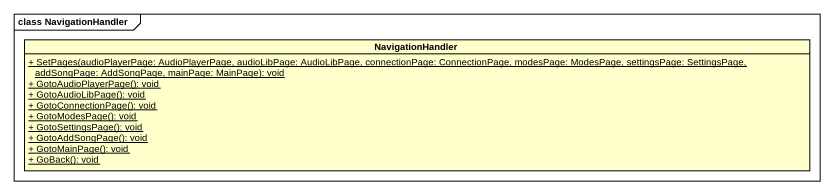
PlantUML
@startuml
mainframe class NavigationHandler
hide circle
hide empty members
skinparam classAttributeIconSize 0
class NavigationHandler {
  {static} + SetPages(audioPlayerPage: AudioPlayerPage, audioLibPage: AudioLibPage, connectionPage: ConnectionPage, modesPage: ModesPage, settingsPage: SettingsPage, addSongPage: AddSongPage, mainPage: MainPage): void
  {static} + GotoAudioPlayerPage(): void
  {static} + GotoAudioLibPage(): void
  {static} + GotoConnectionPage(): void
  {static} + GotoModesPage(): void
  {static} + GotoSettingsPage(): void
  {static} + GotoAddSongPage(): void
  {static} + GotoMainPage(): void
  {static} + GoBack(): void
}
@enduml
